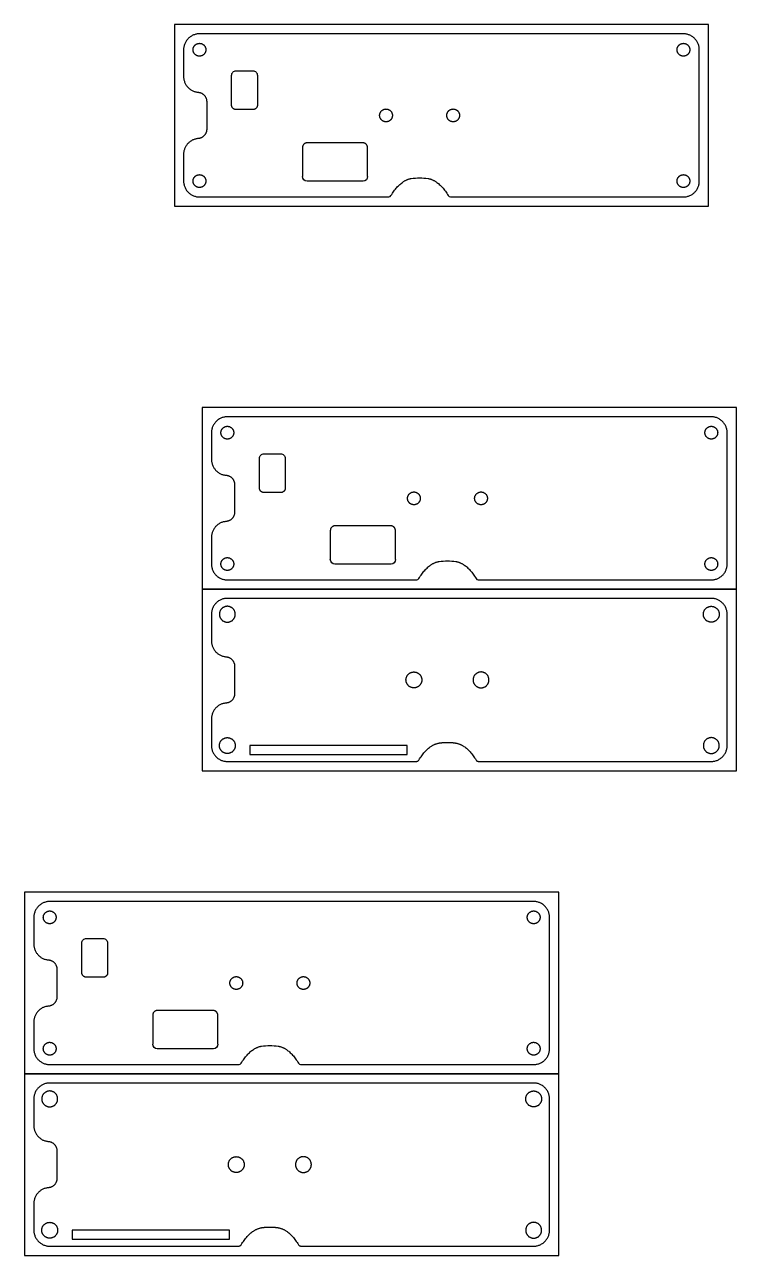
# Model space of a CAD drawing. Header units: millimetres. Extents: x 0 to 6370, y -460 to 1639.
# Drawn here: x 1100.1 to 1331.4, y 296 to 696 of the extents above; entities that cross this region are included whole.
import ezdxf

# ---------------------------------------------------------------- set-up
doc = ezdxf.new("R2010")
doc.units = ezdxf.units.MM
doc.layers.add('Default', color=7, linetype='Continuous', true_color=0x000000)
doc.layers.add('ESP', color=7, linetype='Continuous', true_color=0x000000)

msp = doc.modelspace()

# ---------------------------------------------------------------- linework, layer by layer
at = {"layer": 'Default', "color": 5}
for p, q in [((1151.73, 687.82), (1151.73, 679.14)), ((1319.37, 645.14), (1319.37, 687.82)), ((1159.24, 671.01), (1159.24, 661.95)), ((1151.73, 653.82), (1151.73, 645.14)), ((1160.79, 563.37), (1160.79, 554.69)), ((1328.43, 520.69), (1328.43, 563.37)), ((1168.3, 546.56), (1168.3, 537.5)), ((1160.79, 529.37), (1160.79, 520.69)), ((1160.79, 504.37), (1160.79, 495.69)), ((1328.43, 461.69), (1328.43, 504.37)), ((1168.3, 487.56), (1168.3, 478.5)), ((1160.79, 470.37), (1160.79, 461.69)), ((1103.05, 405.87), (1103.05, 397.19)), ((1270.69, 363.19), (1270.69, 405.87)), ((1110.55, 389.05), (1110.55, 380)), ((1103.05, 371.87), (1103.05, 363.19)), ((1103.05, 346.87), (1103.05, 338.19)), ((1270.69, 304.19), (1270.69, 346.87)), ((1110.55, 330.05), (1110.55, 321)), ((1103.05, 312.87), (1103.05, 304.19))]:
    msp.add_line(p, q, dxfattribs=at)
at = {"layer": 'Default', "color": 1}
for p, q in [((1174.23, 668.35), (1168.83, 668.35)), ((1190.37, 656.05), (1190.37, 646.64)), ((1210.03, 657.55), (1191.87, 657.55)), ((1211.53, 646.64), (1211.53, 656.05)), ((1183.29, 543.9), (1177.89, 543.9)), ((1219.09, 533.1), (1200.93, 533.1)), ((1199.43, 531.6), (1199.43, 522.19)), ((1220.59, 522.19), (1220.59, 531.6)), ((1125.55, 386.4), (1120.15, 386.4)), ((1141.69, 374.1), (1141.69, 364.69)), ((1161.35, 375.6), (1143.19, 375.6)), ((1162.85, 364.69), (1162.85, 374.1))]:
    msp.add_line(p, q, dxfattribs=at)
at = {"layer": 'Default', "color": 5}
for points in [[(1314.21, 692.98), (1156.89, 692.98)], [(1156.89, 639.98), (1217.53, 639.98)], [(1239.37, 639.98), (1314.21, 639.98)], [(1323.27, 568.53), (1165.95, 568.53)], [(1165.95, 515.53), (1226.59, 515.53)], [(1248.43, 515.53), (1323.27, 515.53)], [(1323.27, 509.53), (1165.95, 509.53)], [(1165.95, 456.53), (1226.59, 456.53)], [(1248.43, 456.53), (1323.27, 456.53)], [(1265.53, 411.03), (1108.21, 411.03)], [(1108.21, 358.03), (1168.85, 358.03)], [(1190.69, 358.03), (1265.53, 358.03)], [(1265.53, 352.03), (1108.21, 352.03)], [(1108.21, 299.03), (1168.85, 299.03)], [(1190.69, 299.03), (1265.53, 299.03)]]:
    msp.add_lwpolyline(points, dxfattribs=at)
at = {"layer": 'Default', "color": 1}
for points in [[(1167.33, 669.85), (1167.33, 679.48, -0.414214), (1168.83, 680.98), (1174.23, 680.98, -0.414214), (1175.73, 679.48), (1175.73, 669.85)], [(1176.39, 545.4), (1176.39, 555.03, -0.414214), (1177.89, 556.53), (1183.29, 556.53, -0.414214), (1184.79, 555.03), (1184.79, 545.4)], [(1118.65, 387.9), (1118.65, 397.53, -0.414214), (1120.15, 399.03), (1125.55, 399.03, -0.414214), (1127.05, 397.53), (1127.05, 387.9)]]:
    msp.add_lwpolyline(points, format="xyb", dxfattribs=at)
for points in [[(1173.28, 458.84), (1224.43, 458.84), (1224.43, 461.69), (1173.28, 461.69)], [(1115.54, 301.34), (1166.69, 301.34), (1166.69, 304.19), (1115.54, 304.19)]]:
    msp.add_lwpolyline(points, close=True, dxfattribs=at)
at = {"layer": 'Default', "color": 1, "extrusion": (0, 0, -1)}
for centre, start, end in [((-1191.87, 646.64), 270, 0), ((-1210.04, 646.59), 177.9601, 267.9601), ((-1200.93, 522.19), 270, 0), ((-1219.1, 522.14), 177.9601, 267.9601), ((-1143.19, 364.69), 270, 0), ((-1161.35, 364.63), 177.9601, 267.9601)]:
    msp.add_arc(centre, 1.5, start, end, dxfattribs=at)
at = {"layer": 'Default', "color": 5, "extrusion": (0, 0, -1)}
for centre, start, end in [((-1228.45, 628.94), 80.8449, 90), ((-1228.45, 628.94), 90, 99.1551), ((-1237.51, 504.49), 80.8449, 90), ((-1237.51, 504.49), 90, 99.1551), ((-1179.77, 346.98), 80.8449, 90), ((-1179.77, 346.98), 90, 99.1551)]:
    msp.add_arc(centre, 17.24, start, end, dxfattribs=at)
at = {"layer": 'Default', "color": 5}
for centre, radius, start, end in [((1217.53, 650.43), 10.45, 270, 275.0479), ((1218.37, 640.93), 0.914, 275.0479, 328.5465), ((1238.53, 640.93), 0.914, 211.4535, 264.953), ((1239.37, 650.43), 10.45, 264.953, 270), ((1227.43, 516.48), 0.914, 275.0479, 328.5465), ((1247.59, 516.48), 0.914, 211.4535, 264.953), ((1226.59, 525.98), 10.45, 270, 275.0479), ((1248.43, 525.98), 10.45, 264.953, 270), ((1168.85, 368.48), 10.45, 270, 275.0479), ((1169.69, 358.98), 0.914, 275.0479, 328.5465), ((1189.85, 358.98), 0.914, 211.4535, 264.953), ((1190.69, 368.48), 10.45, 264.953, 270)]:
    msp.add_arc(centre, radius, start, end, dxfattribs=at)
for points, weights in [([(1156.89, 692.98), (1151.73, 692.98), (1151.73, 687.82)], [1, 0.707106781187, 1]), ([(1319.37, 687.82), (1319.37, 692.98), (1314.21, 692.98)], [1, 0.707106781187, 1]), ([(1151.73, 679.14), (1151.73, 674.38), (1156.48, 674)], [1, 0.735061629416, 1]), ([(1156.48, 674), (1159.24, 673.77), (1159.24, 671.01)], [1, 0.735061629416, 1]), ([(1159.24, 661.95), (1159.24, 659.19), (1156.48, 658.96)], [1, 0.735061629416, 1]), ([(1156.48, 658.96), (1151.73, 658.58), (1151.73, 653.82)], [1, 0.735061629416, 1]), ([(1151.73, 645.14), (1151.73, 639.98), (1156.89, 639.98)], [1, 0.707106781187, 1]), ([(1219.15, 640.45), (1222.17, 645.39), (1225.71, 645.96)], [1.00000237525, 0.979066609271, 1.00000237525]), ([(1231.2, 645.96), (1234.73, 645.39), (1237.75, 640.45)], [1, 0.979064273689, 1]), ([(1314.21, 639.98), (1319.37, 639.98), (1319.37, 645.14)], [1, 0.707106781187, 1]), ([(1239.37, 639.98), (1239.37, 639.98), (1239.37, 639.98)], [0.999994862295, 0.999996238669, 0.999997615138]), ([(1165.95, 568.53), (1160.79, 568.53), (1160.79, 563.37)], [1, 0.707106781187, 1]), ([(1328.43, 563.37), (1328.43, 568.53), (1323.27, 568.53)], [1, 0.707106781187, 1]), ([(1160.79, 554.69), (1160.79, 549.93), (1165.54, 549.55)], [1, 0.735061629416, 1]), ([(1165.54, 549.55), (1168.3, 549.32), (1168.3, 546.56)], [1, 0.735061629416, 1]), ([(1168.3, 537.5), (1168.3, 534.74), (1165.54, 534.51)], [1, 0.735061629416, 1]), ([(1165.54, 534.51), (1160.79, 534.13), (1160.79, 529.37)], [1, 0.735061629416, 1]), ([(1160.79, 520.69), (1160.79, 515.53), (1165.95, 515.53)], [1, 0.707106781187, 1]), ([(1228.21, 516), (1231.23, 520.94), (1234.77, 521.51)], [1.00000237525, 0.979066609271, 1.00000237525]), ([(1240.25, 521.51), (1243.79, 520.94), (1246.81, 516)], [1, 0.979064273689, 1]), ([(1323.27, 515.53), (1328.43, 515.53), (1328.43, 520.69)], [1, 0.707106781187, 1]), ([(1248.43, 515.53), (1248.43, 515.53), (1248.43, 515.53)], [0.999994862295, 0.999996238669, 0.999997615138]), ([(1165.95, 509.53), (1160.79, 509.53), (1160.79, 504.37)], [1, 0.707106781187, 1]), ([(1328.43, 504.37), (1328.43, 509.53), (1323.27, 509.53)], [1, 0.707106781187, 1]), ([(1160.79, 495.69), (1160.79, 490.93), (1165.54, 490.55)], [1, 0.735061629416, 1]), ([(1165.54, 490.55), (1168.3, 490.32), (1168.3, 487.56)], [1, 0.735061629416, 1]), ([(1168.3, 478.5), (1168.3, 475.74), (1165.54, 475.51)], [1, 0.735061629416, 1]), ([(1165.54, 475.51), (1160.79, 475.13), (1160.79, 470.37)], [1, 0.735061629416, 1]), ([(1160.79, 461.69), (1160.79, 456.53), (1165.95, 456.53)], [1, 0.707106781187, 1]), ([(1160.79, 461.69), (1160.79, 456.53), (1165.95, 456.53)], [1, 0.707106781187, 1]), ([(1228.21, 457), (1231.23, 461.94), (1234.77, 462.51)], [1.00000237525, 0.979066609271, 1.00000237525]), ([(1234.77, 462.51), (1236.13, 462.73), (1237.51, 462.73)], [1, 0.996810235292, 1]), ([(1237.51, 462.73), (1238.89, 462.73), (1240.25, 462.51)], [1, 0.996810239212, 1]), ([(1240.25, 462.51), (1243.79, 461.94), (1246.81, 457)], [1, 0.979064273689, 1]), ([(1323.27, 456.53), (1328.43, 456.53), (1328.43, 461.69)], [1, 0.707106781187, 1]), ([(1226.59, 456.53), (1227.05, 456.53), (1227.51, 456.57)], [1, 0.999029913385, 1]), ([(1227.51, 456.57), (1227.97, 456.61), (1228.21, 457)], [1, 0.892984221784, 1]), ([(1246.81, 457), (1247.05, 456.61), (1247.51, 456.57)], [1, 0.89298073496, 1]), ([(1247.51, 456.57), (1247.97, 456.53), (1248.43, 456.53)], [1, 0.999030253958, 1]), ([(1248.43, 456.53), (1248.43, 456.53), (1248.43, 456.53)], [0.999994862204, 0.999996238624, 0.999997615138]), ([(1108.21, 411.03), (1103.05, 411.03), (1103.05, 405.87)], [1, 0.707106781187, 1]), ([(1270.69, 405.87), (1270.69, 411.03), (1265.53, 411.03)], [1, 0.707106781187, 1]), ([(1103.05, 397.19), (1103.05, 392.43), (1107.79, 392.05)], [1, 0.735061629416, 1]), ([(1107.79, 392.05), (1110.55, 391.82), (1110.55, 389.05)], [1, 0.735061629416, 1]), ([(1110.55, 380), (1110.55, 377.23), (1107.79, 377.01)], [1, 0.735061629416, 1]), ([(1107.79, 377.01), (1103.05, 376.63), (1103.05, 371.87)], [1, 0.735061629416, 1]), ([(1170.47, 358.5), (1173.49, 363.44), (1177.02, 364.01)], [1.00000237525, 0.979066609271, 1.00000237525]), ([(1182.51, 364.01), (1186.05, 363.44), (1189.07, 358.5)], [1, 0.979064273689, 1]), ([(1103.05, 363.19), (1103.05, 358.03), (1108.21, 358.03)], [1, 0.707106781187, 1]), ([(1265.53, 358.03), (1270.69, 358.03), (1270.69, 363.19)], [1, 0.707106781187, 1]), ([(1190.69, 358.03), (1190.69, 358.03), (1190.69, 358.03)], [0.999994862295, 0.999996238669, 0.999997615138]), ([(1108.21, 352.03), (1103.05, 352.03), (1103.05, 346.87)], [1, 0.707106781187, 1]), ([(1270.69, 346.87), (1270.69, 352.03), (1265.53, 352.03)], [1, 0.707106781187, 1]), ([(1103.05, 338.19), (1103.05, 333.43), (1107.79, 333.05)], [1, 0.735061629416, 1]), ([(1107.79, 333.05), (1110.55, 332.82), (1110.55, 330.05)], [1, 0.735061629416, 1]), ([(1110.55, 321), (1110.55, 318.23), (1107.79, 318.01)], [1, 0.735061629416, 1]), ([(1107.79, 318.01), (1103.05, 317.63), (1103.05, 312.87)], [1, 0.735061629416, 1]), ([(1103.05, 304.19), (1103.05, 299.03), (1108.21, 299.03)], [1, 0.707106781187, 1]), ([(1103.05, 304.19), (1103.05, 299.03), (1108.21, 299.03)], [1, 0.707106781187, 1]), ([(1170.47, 299.5), (1173.49, 304.44), (1177.02, 305.01)], [1.00000237525, 0.979066609271, 1.00000237525]), ([(1177.02, 305.01), (1178.39, 305.23), (1179.77, 305.23)], [1, 0.996810235292, 1]), ([(1179.77, 305.23), (1181.15, 305.23), (1182.51, 305.01)], [1, 0.996810239212, 1]), ([(1182.51, 305.01), (1186.05, 304.44), (1189.07, 299.5)], [1, 0.979064273689, 1]), ([(1265.53, 299.03), (1270.69, 299.03), (1270.69, 304.19)], [1, 0.707106781187, 1]), ([(1168.85, 299.03), (1169.31, 299.03), (1169.77, 299.07)], [1, 0.999029913385, 1]), ([(1169.77, 299.07), (1170.23, 299.11), (1170.47, 299.5)], [1, 0.892984221784, 1]), ([(1189.07, 299.5), (1189.31, 299.11), (1189.77, 299.07)], [1, 0.89298073496, 1]), ([(1189.77, 299.07), (1190.22, 299.03), (1190.69, 299.03)], [1, 0.999030253958, 1]), ([(1190.69, 299.03), (1190.69, 299.03), (1190.69, 299.03)], [0.999994862204, 0.999996238624, 0.999997615138])]:
    msp.add_rational_spline(points, weights, degree=2, dxfattribs=at)
at = {"layer": 'Default', "color": 1}
for points, knots in [([(1158.98, 687.82), (1158.98, 689.9), (1156.89, 689.9), (1154.81, 689.9), (1154.81, 687.82), (1154.81, 685.74), (1156.89, 685.74), (1158.98, 685.74), (1158.98, 687.82)], [0, 0, 0, 3.271655, 3.271655, 6.543309, 6.543309, 9.814964, 9.814964, 13.086618, 13.086618, 13.086618]), ([(1316.29, 687.82), (1316.29, 689.9), (1314.21, 689.9), (1312.13, 689.9), (1312.13, 687.82), (1312.13, 685.74), (1314.21, 685.74), (1316.29, 685.74), (1316.29, 687.82)], [0, 0, 0, 3.271655, 3.271655, 6.543309, 6.543309, 9.814964, 9.814964, 13.086618, 13.086618, 13.086618]), ([(1219.62, 666.48), (1219.62, 668.56), (1217.54, 668.56), (1215.46, 668.56), (1215.46, 666.48), (1215.46, 664.4), (1217.54, 664.4), (1219.62, 664.4), (1219.62, 666.48)], [0, 0, 0, 3.271655, 3.271655, 6.543309, 6.543309, 9.814964, 9.814964, 13.086618, 13.086618, 13.086618]), ([(1241.44, 666.48), (1241.44, 668.56), (1239.36, 668.56), (1237.28, 668.56), (1237.28, 666.48), (1237.28, 664.4), (1239.36, 664.4), (1241.44, 664.4), (1241.44, 666.48)], [0, 0, 0, 3.271655, 3.271655, 6.543309, 6.543309, 9.814964, 9.814964, 13.086618, 13.086618, 13.086618]), ([(1158.98, 645.14), (1158.98, 647.22), (1156.89, 647.22), (1154.81, 647.22), (1154.81, 645.14), (1154.81, 643.06), (1156.89, 643.06), (1158.98, 643.06), (1158.98, 645.14)], [0, 0, 0, 3.271655, 3.271655, 6.543309, 6.543309, 9.814964, 9.814964, 13.086618, 13.086618, 13.086618]), ([(1316.29, 645.14), (1316.29, 647.22), (1314.21, 647.22), (1312.13, 647.22), (1312.13, 645.14), (1312.13, 643.06), (1314.21, 643.06), (1316.29, 643.06), (1316.29, 645.14)], [0, 0, 0, 3.271655, 3.271655, 6.543309, 6.543309, 9.814964, 9.814964, 13.086618, 13.086618, 13.086618]), ([(1168.04, 563.37), (1168.04, 565.45), (1165.95, 565.45), (1163.87, 565.45), (1163.87, 563.37), (1163.87, 561.29), (1165.95, 561.29), (1168.04, 561.29), (1168.04, 563.37)], [0, 0, 0, 3.271655, 3.271655, 6.543309, 6.543309, 9.814964, 9.814964, 13.086618, 13.086618, 13.086618]), ([(1325.35, 563.37), (1325.35, 565.45), (1323.27, 565.45), (1321.19, 565.45), (1321.19, 563.37), (1321.19, 561.29), (1323.27, 561.29), (1325.35, 561.29), (1325.35, 563.37)], [0, 0, 0, 3.271655, 3.271655, 6.543309, 6.543309, 9.814964, 9.814964, 13.086618, 13.086618, 13.086618]), ([(1228.68, 542.03), (1228.68, 544.11), (1226.6, 544.11), (1224.52, 544.11), (1224.52, 542.03), (1224.52, 539.95), (1226.6, 539.95), (1228.68, 539.95), (1228.68, 542.03)], [0, 0, 0, 3.271655, 3.271655, 6.543309, 6.543309, 9.814964, 9.814964, 13.086618, 13.086618, 13.086618]), ([(1250.5, 542.03), (1250.5, 544.11), (1248.42, 544.11), (1246.34, 544.11), (1246.34, 542.03), (1246.34, 539.95), (1248.42, 539.95), (1250.5, 539.95), (1250.5, 542.03)], [0, 0, 0, 3.271655, 3.271655, 6.543309, 6.543309, 9.814964, 9.814964, 13.086618, 13.086618, 13.086618]), ([(1168.04, 520.69), (1168.04, 522.77), (1165.95, 522.77), (1163.87, 522.77), (1163.87, 520.69), (1163.87, 518.61), (1165.95, 518.61), (1168.04, 518.61), (1168.04, 520.69)], [0, 0, 0, 3.271655, 3.271655, 6.543309, 6.543309, 9.814964, 9.814964, 13.086618, 13.086618, 13.086618]), ([(1325.35, 520.69), (1325.35, 522.77), (1323.27, 522.77), (1321.19, 522.77), (1321.19, 520.69), (1321.19, 518.61), (1323.27, 518.61), (1325.35, 518.61), (1325.35, 520.69)], [0, 0, 0, 3.271655, 3.271655, 6.543309, 6.543309, 9.814964, 9.814964, 13.086618, 13.086618, 13.086618]), ([(1163.37, 504.37), (1163.37, 506.95), (1165.95, 506.95), (1168.53, 506.95), (1168.53, 504.37), (1168.53, 501.79), (1165.95, 501.79), (1163.37, 501.79), (1163.37, 504.37)], [0, 0, 0, 4.052164, 4.052164, 8.104327, 8.104327, 12.156491, 12.156491, 16.208655, 16.208655, 16.208655]), ([(1325.85, 504.37), (1325.85, 506.95), (1323.27, 506.95), (1320.69, 506.95), (1320.69, 504.37), (1320.69, 501.79), (1323.27, 501.79), (1325.85, 501.79), (1325.85, 504.37)], [0, 0, 0, 4.052164, 4.052164, 8.104327, 8.104327, 12.156491, 12.156491, 16.208655, 16.208655, 16.208655]), ([(1224.02, 483.03), (1224.02, 480.45), (1226.6, 480.45), (1229.18, 480.45), (1229.18, 483.03), (1229.18, 485.61), (1226.6, 485.61), (1224.02, 485.61), (1224.02, 483.03)], [0, 0, 0, 4.052164, 4.052164, 8.104327, 8.104327, 12.156491, 12.156491, 16.208655, 16.208655, 16.208655]), ([(1251, 483.03), (1251, 480.45), (1248.42, 480.45), (1245.84, 480.45), (1245.84, 483.03), (1245.84, 485.61), (1248.42, 485.61), (1251, 485.61), (1251, 483.03)], [0, 0, 0, 4.052164, 4.052164, 8.104327, 8.104327, 12.156491, 12.156491, 16.208655, 16.208655, 16.208655]), ([(1163.37, 461.69), (1163.37, 459.11), (1165.95, 459.11), (1168.53, 459.11), (1168.53, 461.69), (1168.53, 464.27), (1165.95, 464.27), (1163.37, 464.27), (1163.37, 461.69)], [0, 0, 0, 4.052164, 4.052164, 8.104327, 8.104327, 12.156491, 12.156491, 16.208655, 16.208655, 16.208655]), ([(1325.85, 461.69), (1325.85, 459.11), (1323.27, 459.11), (1320.69, 459.11), (1320.69, 461.69), (1320.69, 464.27), (1323.27, 464.27), (1325.85, 464.27), (1325.85, 461.69)], [0, 0, 0, 4.052164, 4.052164, 8.104327, 8.104327, 12.156491, 12.156491, 16.208655, 16.208655, 16.208655]), ([(1110.29, 405.87), (1110.29, 407.95), (1108.21, 407.95), (1106.13, 407.95), (1106.13, 405.87), (1106.13, 403.79), (1108.21, 403.79), (1110.29, 403.79), (1110.29, 405.87)], [0, 0, 0, 3.271655, 3.271655, 6.543309, 6.543309, 9.814964, 9.814964, 13.086618, 13.086618, 13.086618]), ([(1267.61, 405.87), (1267.61, 407.95), (1265.53, 407.95), (1263.44, 407.95), (1263.44, 405.87), (1263.44, 403.79), (1265.53, 403.79), (1267.61, 403.79), (1267.61, 405.87)], [0, 0, 0, 3.271655, 3.271655, 6.543309, 6.543309, 9.814964, 9.814964, 13.086618, 13.086618, 13.086618]), ([(1170.94, 384.53), (1170.94, 386.61), (1168.86, 386.61), (1166.78, 386.61), (1166.78, 384.53), (1166.78, 382.45), (1168.86, 382.45), (1170.94, 382.45), (1170.94, 384.53)], [0, 0, 0, 3.271655, 3.271655, 6.543309, 6.543309, 9.814964, 9.814964, 13.086618, 13.086618, 13.086618]), ([(1192.76, 384.53), (1192.76, 386.61), (1190.68, 386.61), (1188.6, 386.61), (1188.6, 384.53), (1188.6, 382.45), (1190.68, 382.45), (1192.76, 382.45), (1192.76, 384.53)], [0, 0, 0, 3.271655, 3.271655, 6.543309, 6.543309, 9.814964, 9.814964, 13.086618, 13.086618, 13.086618]), ([(1110.29, 363.19), (1110.29, 365.27), (1108.21, 365.27), (1106.13, 365.27), (1106.13, 363.19), (1106.13, 361.1), (1108.21, 361.1), (1110.29, 361.1), (1110.29, 363.19)], [0, 0, 0, 3.271655, 3.271655, 6.543309, 6.543309, 9.814964, 9.814964, 13.086618, 13.086618, 13.086618]), ([(1267.61, 363.19), (1267.61, 365.27), (1265.53, 365.27), (1263.44, 365.27), (1263.44, 363.19), (1263.44, 361.1), (1265.53, 361.1), (1267.61, 361.1), (1267.61, 363.19)], [0, 0, 0, 3.271655, 3.271655, 6.543309, 6.543309, 9.814964, 9.814964, 13.086618, 13.086618, 13.086618]), ([(1105.63, 346.87), (1105.63, 349.45), (1108.21, 349.45), (1110.79, 349.45), (1110.79, 346.87), (1110.79, 344.29), (1108.21, 344.29), (1105.63, 344.29), (1105.63, 346.87)], [0, 0, 0, 4.052164, 4.052164, 8.104327, 8.104327, 12.156491, 12.156491, 16.208655, 16.208655, 16.208655]), ([(1268.11, 346.87), (1268.11, 349.45), (1265.53, 349.45), (1262.95, 349.45), (1262.95, 346.87), (1262.95, 344.29), (1265.53, 344.29), (1268.11, 344.29), (1268.11, 346.87)], [0, 0, 0, 4.052164, 4.052164, 8.104327, 8.104327, 12.156491, 12.156491, 16.208655, 16.208655, 16.208655]), ([(1166.28, 325.53), (1166.28, 322.95), (1168.86, 322.95), (1171.44, 322.95), (1171.44, 325.53), (1171.44, 328.11), (1168.86, 328.11), (1166.28, 328.11), (1166.28, 325.53)], [0, 0, 0, 4.052164, 4.052164, 8.104327, 8.104327, 12.156491, 12.156491, 16.208655, 16.208655, 16.208655]), ([(1193.26, 325.53), (1193.26, 322.95), (1190.68, 322.95), (1188.1, 322.95), (1188.1, 325.53), (1188.1, 328.11), (1190.68, 328.11), (1193.26, 328.11), (1193.26, 325.53)], [0, 0, 0, 4.052164, 4.052164, 8.104327, 8.104327, 12.156491, 12.156491, 16.208655, 16.208655, 16.208655]), ([(1105.63, 304.19), (1105.63, 301.61), (1108.21, 301.61), (1110.79, 301.61), (1110.79, 304.19), (1110.79, 306.77), (1108.21, 306.77), (1105.63, 306.77), (1105.63, 304.19)], [0, 0, 0, 4.052164, 4.052164, 8.104327, 8.104327, 12.156491, 12.156491, 16.208655, 16.208655, 16.208655]), ([(1268.11, 304.19), (1268.11, 301.61), (1265.53, 301.61), (1262.95, 301.61), (1262.95, 304.19), (1262.95, 306.77), (1265.53, 306.77), (1268.11, 306.77), (1268.11, 304.19)], [0, 0, 0, 4.052164, 4.052164, 8.104327, 8.104327, 12.156491, 12.156491, 16.208655, 16.208655, 16.208655])]:
    msp.add_rational_spline(points, [1, 0.707106781187, 1, 0.707106781187, 1, 0.707106781187, 1, 0.707106781187, 1], degree=2, knots=knots, dxfattribs=at)
for points in [[(1168.83, 668.35), (1167.33, 668.35), (1167.33, 669.85)], [(1175.73, 669.85), (1175.73, 668.35), (1174.23, 668.35)], [(1191.87, 657.55), (1190.37, 657.55), (1190.37, 656.05)], [(1211.53, 656.05), (1211.53, 657.55), (1210.03, 657.55)], [(1177.89, 543.9), (1176.39, 543.9), (1176.39, 545.4)], [(1184.79, 545.4), (1184.79, 543.9), (1183.29, 543.9)], [(1200.93, 533.1), (1199.43, 533.1), (1199.43, 531.6)], [(1220.59, 531.6), (1220.59, 533.1), (1219.09, 533.1)], [(1120.15, 386.4), (1118.65, 386.4), (1118.65, 387.9)], [(1127.05, 387.9), (1127.05, 386.4), (1125.55, 386.4)], [(1143.19, 375.6), (1141.69, 375.6), (1141.69, 374.1)], [(1162.85, 374.1), (1162.85, 375.6), (1161.35, 375.6)]]:
    msp.add_rational_spline(points, [1, 0.707106781187, 1], degree=2, dxfattribs=at)
at = {"layer": 'Default', "color": 5, "true_color": 0x0000ff}
for points in [[(1165.95, 509.53), (1160.79, 509.53), (1160.79, 504.37)], [(1108.21, 352.03), (1103.05, 352.03), (1103.05, 346.87)]]:
    msp.add_rational_spline(points, [1, 0.707106781187, 1], degree=2, dxfattribs=at)
at = {"layer": 'ESP', "color": 1}
for p, q in [((1210.09, 645.09), (1191.87, 645.14)), ((1219.15, 520.64), (1200.93, 520.69)), ((1161.41, 363.14), (1143.19, 363.19))]:
    msp.add_line(p, q, dxfattribs=at)
at = {"layer": 'ESP'}
for points in [[(1148.73, 636.98), (1322.37, 636.98), (1322.37, 695.98), (1148.73, 695.98)], [(1157.79, 512.53), (1331.43, 512.53), (1331.43, 571.53), (1157.79, 571.53)], [(1157.79, 453.53), (1331.43, 453.53), (1331.43, 512.53), (1157.79, 512.53)], [(1100.05, 355.03), (1273.69, 355.03), (1273.69, 414.03), (1100.05, 414.03)], [(1100.05, 296.03), (1273.69, 296.03), (1273.69, 355.03), (1100.05, 355.03)]]:
    msp.add_lwpolyline(points, close=True, dxfattribs=at)

doc.saveas('drawing.dxf')
